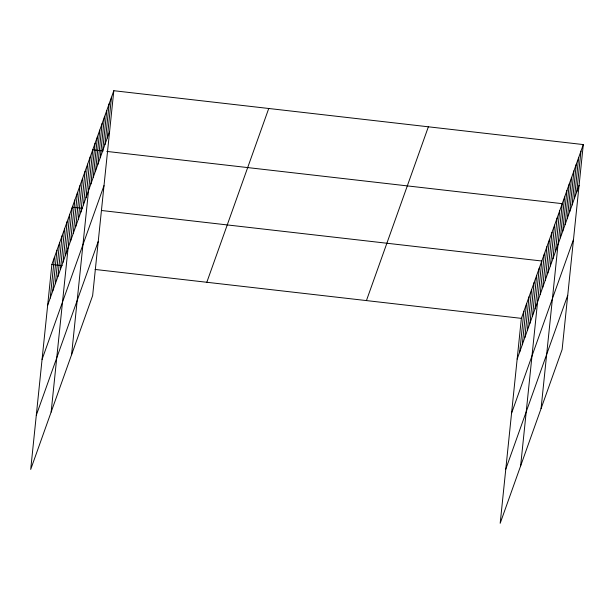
<?xml version="1.0" encoding="UTF-8"?>
<svg xmlns="http://www.w3.org/2000/svg" width="614" height="614" viewBox="0 0 614 614"><rect width="100%" height="100%" fill="white"/><g stroke="black" fill="none" stroke-linecap="round" stroke-linejoin="round"><path stroke-width="0.92" d="M113.813 90.711L51.875 264.496L30.7 469.426L92.637 295.641L113.813 90.711L583.3 144.574L562.125 349.504L500.187 523.289L521.363 318.359L583.3 144.574M50.225 298.066L54.431 257.327M52.773 290.898L56.987 250.159M55.329 283.729L59.543 242.99M57.885 276.561L62.098 235.822M60.441 269.392L64.654 228.654M62.996 262.224L67.202 221.485M65.552 255.056L69.758 214.317M51.139 412.071L72.314 207.148L82.644 208.338M70.664 240.719L74.87 199.98M73.212 233.55L77.425 192.811M75.768 226.382L79.981 185.643M78.323 219.213L82.537 178.474M80.879 212.045L85.093 171.306M83.435 204.876L87.641 164.138M85.991 197.708L90.197 156.969M71.577 354.723L92.752 149.801L103.083 150.983M90.887 183.97L95.093 143.239M93.221 177.408L97.434 136.669M95.561 170.838L99.775 130.107M97.902 164.276L102.116 123.537M100.243 157.714L104.449 116.975M102.584 151.144L106.79 110.413M104.925 144.582L109.131 103.843M107.266 138.012L111.472 97.281M519.713 351.929L523.919 311.191M522.268 344.761L526.474 304.022M524.816 337.593L529.03 296.854M527.372 330.424L531.586 289.685M529.928 323.256L534.142 282.517M532.484 316.087L536.697 275.348M535.04 308.919L539.245 268.18M520.626 465.934L541.801 261.011L101.425 210.487M540.151 294.582L544.357 253.843M542.707 287.413L546.913 246.674M545.255 280.245L549.469 239.506M547.811 273.077L552.024 232.338M550.367 265.908L554.58 225.169M552.922 258.74L557.136 218.001M555.478 251.571L559.684 210.832M541.064 408.586L562.24 203.664L106.836 151.42M560.375 237.833L564.581 197.102M562.716 231.271L566.922 190.532M565.049 224.701L569.262 183.97M567.39 218.139L571.603 177.4M569.731 211.577L573.944 170.838M572.071 205.007L576.277 164.276M574.412 198.445L578.618 157.706M576.753 191.875L580.959 151.144M47.669 305.235L109.599 131.45M42.067 359.42L104.004 185.628M36.303 415.241L98.232 241.456M206.811 282.271L268.74 108.486M366.435 300.591L428.372 126.799M517.157 359.098L579.094 185.313M511.554 413.283L573.491 239.491M505.79 469.104L567.72 295.319M51.875 264.496L62.206 265.685M95.07 269.454L521.363 318.359"/></g></svg>
